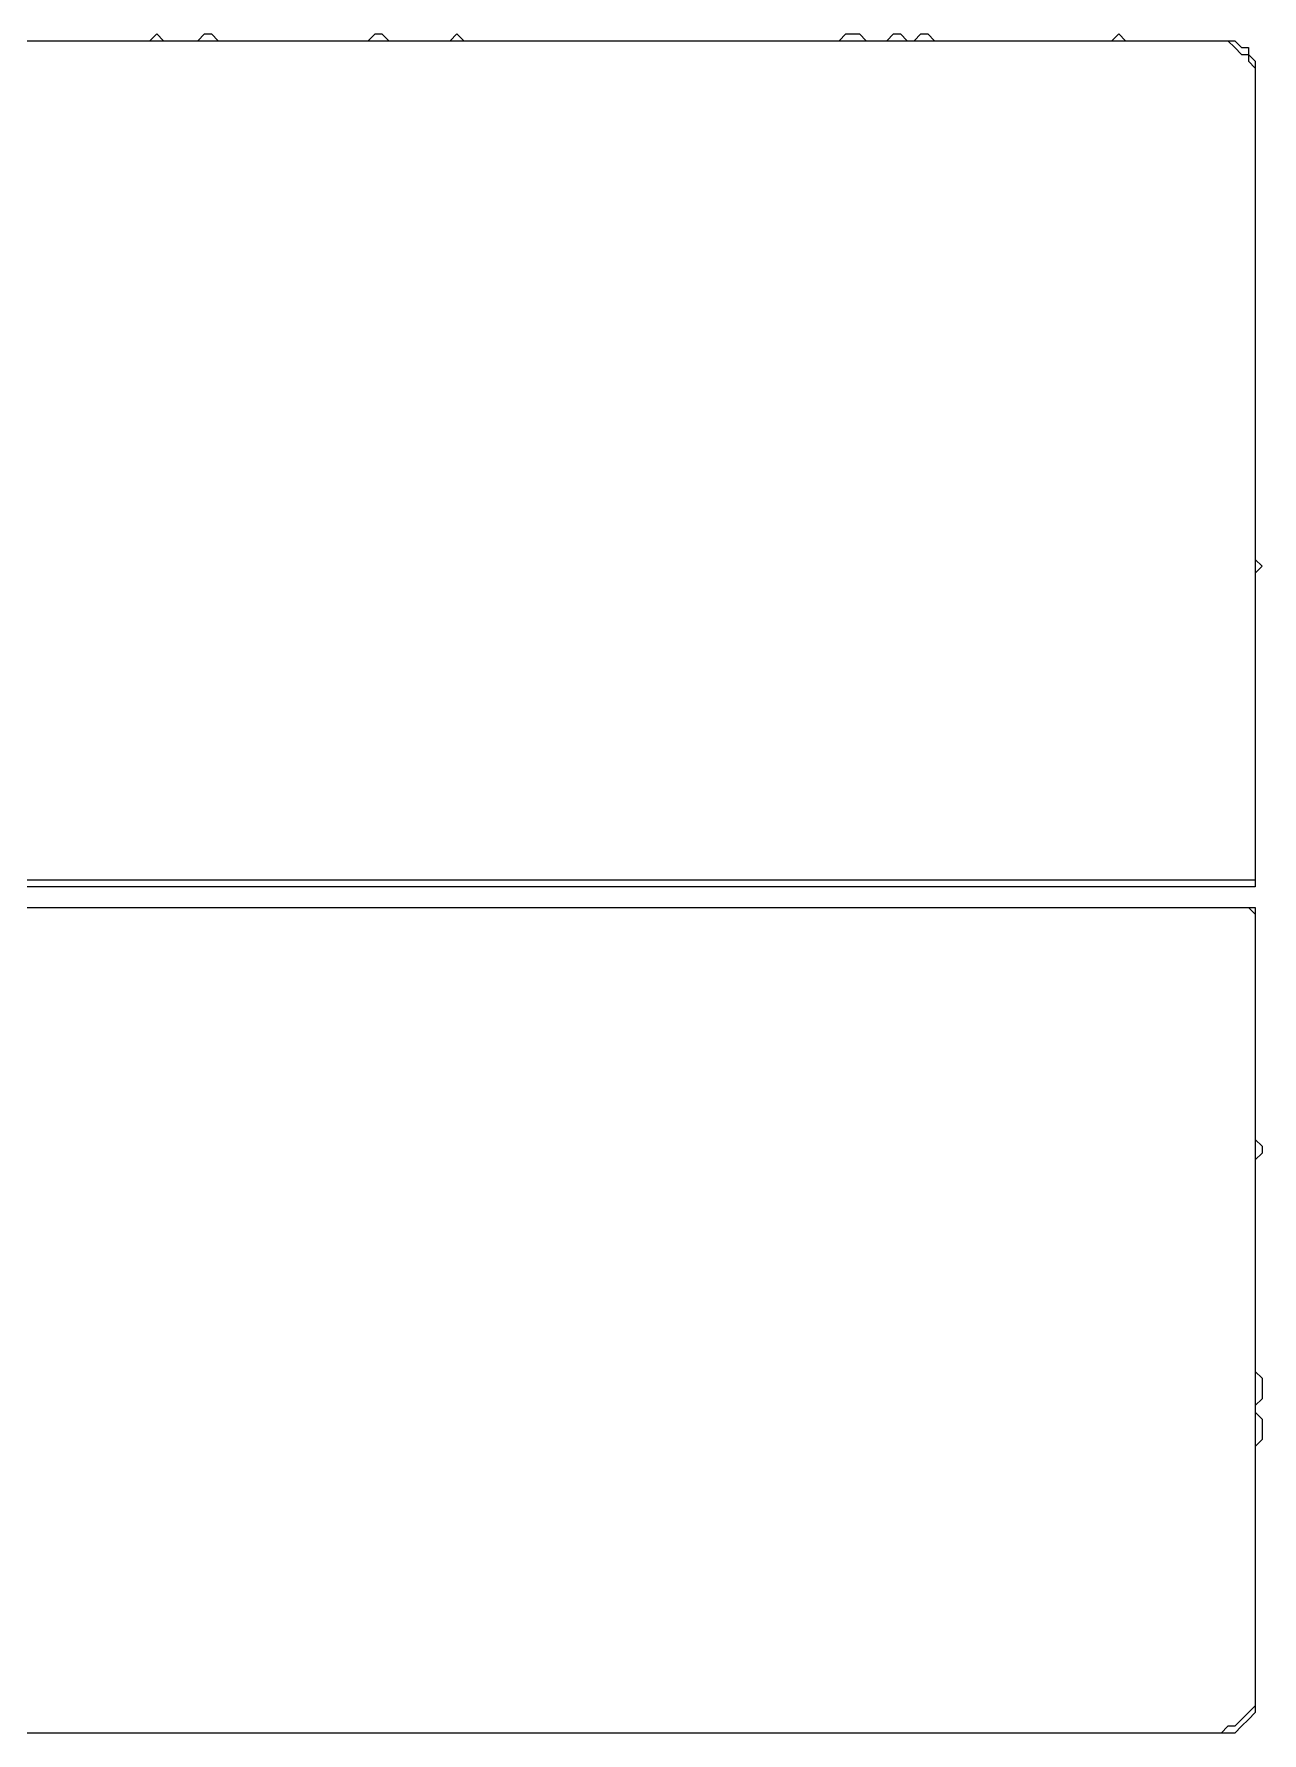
# Model space of a CAD drawing. Header units: metres. Extents: x 110 to 915, y 38 to 623.
# Drawn here: x 726 to 906, y 374 to 623 of the extents above; entities that cross this region are included whole.
import ezdxf

# ---------------------------------------------------------------- set-up
doc = ezdxf.new("R2010")
doc.units = ezdxf.units.M

msp = doc.modelspace()

# ---------------------------------------------------------------- linework, layer by layer
for points in [[(725, 622, 0), (726, 622, 0), (727, 622, 0), (728, 622, 0), (729, 622, 0), (730, 622, 0), (731, 622, 0), (732, 622, 0), (733, 622, 0), (734, 622, 0), (735, 622, 0), (736, 622, 0), (737, 622, 0), (738, 622, 0), (739, 622, 0), (740, 622, 0), (741, 622, 0), (742, 622, 0), (743, 622, 0), (744, 622, 0), (745, 622, 0), (746, 622, 0), (747, 622, 0), (748, 622, 0), (749, 622, 0), (750, 622, 0), (751, 622, 0), (752, 622, 0), (753, 622, 0), (754, 622, 0), (755, 622, 0), (756, 622, 0), (757, 622, 0), (758, 622, 0), (759, 622, 0), (760, 622, 0), (761, 622, 0), (762, 622, 0), (763, 622, 0), (764, 622, 0), (765, 622, 0), (766, 622, 0), (767, 622, 0), (768, 622, 0), (769, 622, 0), (770, 622, 0), (771, 622, 0), (772, 622, 0), (773, 622, 0), (774, 622, 0), (775, 622, 0), (776, 622, 0), (777, 622, 0), (778, 622, 0), (779, 622, 0), (780, 622, 0), (781, 622, 0), (782, 622, 0), (783, 622, 0), (784, 622, 0), (785, 622, 0), (786, 622, 0), (787, 622, 0), (788, 622, 0), (789, 622, 0), (790, 622, 0), (791, 622, 0), (792, 622, 0), (793, 622, 0), (794, 622, 0), (795, 622, 0), (796, 622, 0), (797, 622, 0), (798, 622, 0), (799, 622, 0), (800, 622, 0), (801, 622, 0), (802, 622, 0), (803, 622, 0), (804, 622, 0), (805, 622, 0), (806, 622, 0), (807, 622, 0), (808, 622, 0), (809, 622, 0), (810, 622, 0), (811, 622, 0), (812, 622, 0), (813, 622, 0), (814, 622, 0), (815, 622, 0), (816, 622, 0), (817, 622, 0), (818, 622, 0), (819, 622, 0), (820, 622, 0), (821, 622, 0), (822, 622, 0), (823, 622, 0), (824, 622, 0), (825, 622, 0), (826, 622, 0), (827, 622, 0), (828, 622, 0), (829, 622, 0), (830, 622, 0), (831, 622, 0), (832, 622, 0), (833, 622, 0), (834, 622, 0), (835, 622, 0), (836, 622, 0), (837, 622, 0), (838, 622, 0), (839, 622, 0), (840, 622, 0), (841, 622, 0), (842, 622, 0), (843, 622, 0), (844, 622, 0), (845, 622, 0), (846, 622, 0), (847, 622, 0), (848, 622, 0), (849, 622, 0), (850, 622, 0), (851, 622, 0), (852, 622, 0), (853, 622, 0), (854, 622, 0), (855, 622, 0), (856, 622, 0), (857, 622, 0), (858, 622, 0), (859, 622, 0), (860, 622, 0), (861, 622, 0), (862, 622, 0), (863, 622, 0), (864, 622, 0), (865, 622, 0), (866, 622, 0), (867, 622, 0), (868, 622, 0), (869, 622, 0), (870, 622, 0), (871, 622, 0), (872, 622, 0), (873, 622, 0), (874, 622, 0), (875, 622, 0), (876, 622, 0), (877, 622, 0), (878, 622, 0), (879, 622, 0), (880, 622, 0), (881, 622, 0), (882, 622, 0), (883, 622, 0), (884, 622, 0), (885, 622, 0), (886, 622, 0), (887, 622, 0), (888, 622, 0), (889, 622, 0), (890, 622, 0), (891, 622, 0), (892, 622, 0), (893, 622, 0), (894, 622, 0), (895, 622, 0), (896, 622, 0), (897, 622, 0), (898, 622, 0), (899, 622, 0), (900, 622, 0), (901, 622, 0), (902, 621, 0), (903, 620, 0), (904, 620, 0), (904, 619, 0), (905, 618, 0), (905, 617, 0), (905, 616, 0), (905, 615, 0), (905, 614, 0), (905, 613, 0), (905, 612, 0), (905, 611, 0), (905, 610, 0), (905, 609, 0), (905, 608, 0), (905, 607, 0), (905, 606, 0), (905, 605, 0), (905, 604, 0), (905, 603, 0), (905, 602, 0), (905, 601, 0), (905, 600, 0), (905, 599, 0), (905, 598, 0), (905, 597, 0), (905, 596, 0), (905, 595, 0), (905, 594, 0), (905, 593, 0), (905, 592, 0), (905, 591, 0), (905, 590, 0), (905, 589, 0), (905, 588, 0), (905, 587, 0), (905, 586, 0), (905, 585, 0), (905, 584, 0), (905, 583, 0), (905, 582, 0), (905, 581, 0), (905, 580, 0), (905, 579, 0), (905, 578, 0), (905, 577, 0), (905, 576, 0), (905, 575, 0), (905, 574, 0), (905, 573, 0), (905, 572, 0), (905, 571, 0), (905, 570, 0), (905, 569, 0), (905, 568, 0), (905, 567, 0), (905, 566, 0), (905, 565, 0), (905, 564, 0), (905, 563, 0), (905, 562, 0), (905, 561, 0), (905, 560, 0), (905, 559, 0), (905, 558, 0), (905, 557, 0), (905, 556, 0), (905, 555, 0), (905, 554, 0), (905, 553, 0), (905, 552, 0), (905, 551, 0), (905, 550, 0), (905, 549, 0), (905, 548, 0), (905, 547, 0), (905, 546, 0), (905, 545, 0), (905, 544, 0), (905, 543, 0), (905, 542, 0), (905, 541, 0), (905, 540, 0), (905, 539, 0), (905, 538, 0), (905, 537, 0), (905, 536, 0), (905, 535, 0), (905, 534, 0), (905, 533, 0), (905, 532, 0), (905, 531, 0), (905, 530, 0), (905, 529, 0), (905, 528, 0), (905, 527, 0), (905, 526, 0), (905, 525, 0), (905, 524, 0), (905, 523, 0), (905, 522, 0), (905, 521, 0), (905, 520, 0), (905, 519, 0), (905, 518, 0), (905, 517, 0), (905, 516, 0), (905, 515, 0), (905, 514, 0), (905, 513, 0), (905, 512, 0), (905, 511, 0), (905, 510, 0), (905, 509, 0), (905, 508, 0), (905, 507, 0), (905, 506, 0), (905, 505, 0), (905, 504, 0), (905, 503, 0), (905, 502, 0), (905, 501, 0), (905, 500, 0), (905, 499, 0), (904, 499, 0), (903, 499, 0), (902, 499, 0), (901, 499, 0), (900, 499, 0), (899, 499, 0), (898, 499, 0), (897, 499, 0), (896, 499, 0), (895, 499, 0), (894, 499, 0), (893, 499, 0), (892, 499, 0), (891, 499, 0), (890, 499, 0), (889, 499, 0), (888, 499, 0), (887, 499, 0), (886, 499, 0), (885, 499, 0), (884, 499, 0), (883, 499, 0), (882, 499, 0), (881, 499, 0), (880, 499, 0), (879, 499, 0), (878, 499, 0), (877, 499, 0), (876, 499, 0), (875, 499, 0), (874, 499, 0), (873, 499, 0), (872, 499, 0), (871, 499, 0), (870, 499, 0), (869, 499, 0), (868, 499, 0), (867, 499, 0), (866, 499, 0), (865, 499, 0), (864, 499, 0), (863, 499, 0), (862, 499, 0), (861, 499, 0), (860, 499, 0), (859, 499, 0), (858, 499, 0), (857, 499, 0), (856, 499, 0), (855, 499, 0), (854, 499, 0), (853, 499, 0), (852, 499, 0), (851, 499, 0), (850, 499, 0), (849, 499, 0), (848, 499, 0), (847, 499, 0), (846, 499, 0), (845, 499, 0), (844, 499, 0), (843, 499, 0), (842, 499, 0), (841, 499, 0), (840, 499, 0), (839, 499, 0), (838, 499, 0), (837, 499, 0), (836, 499, 0), (835, 499, 0), (834, 499, 0), (833, 499, 0), (832, 499, 0), (831, 499, 0), (830, 499, 0), (829, 499, 0), (828, 499, 0), (827, 499, 0), (826, 499, 0), (825, 499, 0), (824, 499, 0), (823, 499, 0), (822, 499, 0), (821, 499, 0), (820, 499, 0), (819, 499, 0), (818, 499, 0), (817, 499, 0), (816, 499, 0), (815, 499, 0), (814, 499, 0), (813, 499, 0), (812, 499, 0), (811, 499, 0), (810, 499, 0), (809, 499, 0), (808, 499, 0), (807, 499, 0), (806, 499, 0), (805, 499, 0), (804, 499, 0), (803, 499, 0), (802, 499, 0), (801, 499, 0), (800, 499, 0), (799, 499, 0), (798, 499, 0), (797, 499, 0), (796, 499, 0), (795, 499, 0), (794, 499, 0), (793, 499, 0), (792, 499, 0), (791, 499, 0), (790, 499, 0), (789, 499, 0), (788, 499, 0), (787, 499, 0), (786, 499, 0), (785, 499, 0), (784, 499, 0), (783, 499, 0), (782, 499, 0), (781, 499, 0), (780, 499, 0), (779, 499, 0), (778, 499, 0), (777, 499, 0), (776, 499, 0), (775, 499, 0), (774, 499, 0), (773, 499, 0), (772, 499, 0), (771, 499, 0), (770, 499, 0), (769, 499, 0), (768, 499, 0), (767, 499, 0), (766, 499, 0), (765, 499, 0), (764, 499, 0), (763, 499, 0), (762, 499, 0), (761, 499, 0), (760, 499, 0), (759, 499, 0), (758, 499, 0), (757, 499, 0), (756, 499, 0), (755, 499, 0), (754, 499, 0), (753, 499, 0), (752, 499, 0), (751, 499, 0), (750, 499, 0), (749, 499, 0), (748, 499, 0), (747, 499, 0), (746, 499, 0), (745, 499, 0), (744, 499, 0), (743, 499, 0), (742, 499, 0), (741, 499, 0), (740, 499, 0), (739, 499, 0), (738, 499, 0), (737, 499, 0), (736, 499, 0), (735, 499, 0), (734, 499, 0), (733, 499, 0), (732, 499, 0), (731, 499, 0), (730, 499, 0), (729, 499, 0), (728, 499, 0), (727, 499, 0), (726, 499, 0), (725, 499, 0)], [(725, 495, 0), (726, 495, 0), (727, 495, 0), (728, 495, 0), (729, 495, 0), (730, 495, 0), (731, 495, 0), (732, 495, 0), (733, 495, 0), (734, 495, 0), (735, 495, 0), (736, 495, 0), (737, 495, 0), (738, 495, 0), (739, 495, 0), (740, 495, 0), (741, 495, 0), (742, 495, 0), (743, 495, 0), (744, 495, 0), (745, 495, 0), (746, 495, 0), (747, 495, 0), (748, 495, 0), (749, 495, 0), (750, 495, 0), (751, 495, 0), (752, 495, 0), (753, 495, 0), (754, 495, 0), (755, 495, 0), (756, 495, 0), (757, 495, 0), (758, 495, 0), (759, 495, 0), (760, 495, 0), (761, 495, 0), (762, 495, 0), (763, 495, 0), (764, 495, 0), (765, 495, 0), (766, 495, 0), (767, 495, 0), (768, 495, 0), (769, 495, 0), (770, 495, 0), (771, 495, 0), (772, 495, 0), (773, 495, 0), (774, 495, 0), (775, 495, 0), (776, 495, 0), (777, 495, 0), (778, 495, 0), (779, 495, 0), (780, 495, 0), (781, 495, 0), (782, 495, 0), (783, 495, 0), (784, 495, 0), (785, 495, 0), (786, 495, 0), (787, 495, 0), (788, 495, 0), (789, 495, 0), (790, 495, 0), (791, 495, 0), (792, 495, 0), (793, 495, 0), (794, 495, 0), (795, 495, 0), (796, 495, 0), (797, 495, 0), (798, 495, 0), (799, 495, 0), (800, 495, 0), (801, 495, 0), (802, 495, 0), (803, 495, 0), (804, 495, 0), (805, 495, 0), (806, 495, 0), (807, 495, 0), (808, 495, 0), (809, 495, 0), (810, 495, 0), (811, 495, 0), (812, 495, 0), (813, 495, 0), (814, 495, 0), (815, 495, 0), (816, 495, 0), (817, 495, 0), (818, 495, 0), (819, 495, 0), (820, 495, 0), (821, 495, 0), (822, 495, 0), (823, 495, 0), (824, 495, 0), (825, 495, 0), (826, 495, 0), (827, 495, 0), (828, 495, 0), (829, 495, 0), (830, 495, 0), (831, 495, 0), (832, 495, 0), (833, 495, 0), (834, 495, 0), (835, 495, 0), (836, 495, 0), (837, 495, 0), (838, 495, 0), (839, 495, 0), (840, 495, 0), (841, 495, 0), (842, 495, 0), (843, 495, 0), (844, 495, 0), (845, 495, 0), (846, 495, 0), (847, 495, 0), (848, 495, 0), (849, 495, 0), (850, 495, 0), (851, 495, 0), (852, 495, 0), (853, 495, 0), (854, 495, 0), (855, 495, 0), (856, 495, 0), (857, 495, 0), (858, 495, 0), (859, 495, 0), (860, 495, 0), (861, 495, 0), (862, 495, 0), (863, 495, 0), (864, 495, 0), (865, 495, 0), (866, 495, 0), (867, 495, 0), (868, 495, 0), (869, 495, 0), (870, 495, 0), (871, 495, 0), (872, 495, 0), (873, 495, 0), (874, 495, 0), (875, 495, 0), (876, 495, 0), (877, 495, 0), (878, 495, 0), (879, 495, 0), (880, 495, 0), (881, 495, 0), (882, 495, 0), (883, 495, 0), (884, 495, 0), (885, 495, 0), (886, 495, 0), (887, 495, 0), (888, 495, 0), (889, 495, 0), (890, 495, 0), (891, 495, 0), (892, 495, 0), (893, 495, 0), (894, 495, 0), (895, 495, 0), (896, 495, 0), (897, 495, 0), (898, 495, 0), (899, 495, 0), (900, 495, 0), (901, 495, 0), (902, 495, 0), (903, 495, 0), (904, 495, 0), (905, 494, 0), (905, 493, 0), (905, 492, 0), (905, 491, 0), (905, 490, 0), (905, 489, 0), (905, 488, 0), (905, 487, 0), (905, 486, 0), (905, 485, 0), (905, 484, 0), (905, 483, 0), (905, 482, 0), (905, 481, 0), (905, 480, 0), (905, 479, 0), (905, 478, 0), (905, 477, 0), (905, 476, 0), (905, 475, 0), (905, 474, 0), (905, 473, 0), (905, 472, 0), (905, 471, 0), (905, 470, 0), (905, 469, 0), (905, 468, 0), (905, 467, 0), (905, 466, 0), (905, 465, 0), (905, 464, 0), (905, 463, 0), (905, 462, 0), (905, 461, 0), (905, 460, 0), (905, 459, 0), (905, 458, 0), (905, 457, 0), (905, 456, 0), (905, 455, 0), (905, 454, 0), (905, 453, 0), (905, 452, 0), (905, 451, 0), (905, 450, 0), (905, 449, 0), (905, 448, 0), (905, 447, 0), (905, 446, 0), (905, 445, 0), (905, 444, 0), (905, 443, 0), (905, 442, 0), (905, 441, 0), (905, 440, 0), (905, 439, 0), (905, 438, 0), (905, 437, 0), (905, 436, 0), (905, 435, 0), (905, 434, 0), (905, 433, 0), (905, 432, 0), (905, 431, 0), (905, 430, 0), (905, 429, 0), (905, 428, 0), (905, 427, 0), (905, 426, 0), (905, 425, 0), (905, 424, 0), (905, 423, 0), (905, 422, 0), (905, 421, 0), (905, 420, 0), (905, 419, 0), (905, 418, 0), (905, 417, 0), (905, 416, 0), (905, 415, 0), (905, 414, 0), (905, 413, 0), (905, 412, 0), (905, 411, 0), (905, 410, 0), (905, 409, 0), (905, 408, 0), (905, 407, 0), (905, 406, 0), (905, 405, 0), (905, 404, 0), (905, 403, 0), (905, 402, 0), (905, 401, 0), (905, 400, 0), (905, 399, 0), (905, 398, 0), (905, 397, 0), (905, 396, 0), (905, 395, 0), (905, 394, 0), (905, 393, 0), (905, 392, 0), (905, 391, 0), (905, 390, 0), (905, 389, 0), (905, 388, 0), (905, 387, 0), (905, 386, 0), (905, 385, 0), (905, 384, 0), (905, 383, 0), (905, 382, 0), (905, 381, 0), (905, 380, 0), (905, 379, 0), (905, 378, 0), (904, 377, 0), (903, 376, 0), (902, 375, 0), (901, 375, 0), (900, 374, 0), (899, 374, 0), (898, 374, 0), (897, 374, 0), (896, 374, 0), (895, 374, 0), (894, 374, 0), (893, 374, 0), (892, 374, 0), (891, 374, 0), (890, 374, 0), (889, 374, 0), (888, 374, 0), (887, 374, 0), (886, 374, 0), (885, 374, 0), (884, 374, 0), (883, 374, 0), (882, 374, 0), (881, 374, 0), (880, 374, 0), (879, 374, 0), (878, 374, 0), (877, 374, 0), (876, 374, 0), (875, 374, 0), (874, 374, 0), (873, 374, 0), (872, 374, 0), (871, 374, 0), (870, 374, 0), (869, 374, 0), (868, 374, 0), (867, 374, 0), (866, 374, 0), (865, 374, 0), (864, 374, 0), (863, 374, 0), (862, 374, 0), (861, 374, 0), (860, 374, 0), (859, 374, 0), (858, 374, 0), (857, 374, 0), (856, 374, 0), (855, 374, 0), (854, 374, 0), (853, 374, 0), (852, 374, 0), (851, 374, 0), (850, 374, 0), (849, 374, 0), (848, 374, 0), (847, 374, 0), (846, 374, 0), (845, 374, 0), (844, 374, 0), (843, 374, 0), (842, 374, 0), (841, 374, 0), (840, 374, 0), (839, 374, 0), (838, 374, 0), (837, 374, 0), (836, 374, 0), (835, 374, 0), (834, 374, 0), (833, 374, 0), (832, 374, 0), (831, 374, 0), (830, 374, 0), (829, 374, 0), (828, 374, 0), (827, 374, 0), (826, 374, 0), (825, 374, 0), (824, 374, 0), (823, 374, 0), (822, 374, 0), (821, 374, 0), (820, 374, 0), (819, 374, 0), (818, 374, 0), (817, 374, 0), (816, 374, 0), (815, 374, 0), (814, 374, 0), (813, 374, 0), (812, 374, 0), (811, 374, 0), (810, 374, 0), (809, 374, 0), (808, 374, 0), (807, 374, 0), (806, 374, 0), (805, 374, 0), (804, 374, 0), (803, 374, 0), (802, 374, 0), (801, 374, 0), (800, 374, 0), (799, 374, 0), (798, 374, 0), (797, 374, 0), (796, 374, 0), (795, 374, 0), (794, 374, 0), (793, 374, 0), (792, 374, 0), (791, 374, 0), (790, 374, 0), (789, 374, 0), (788, 374, 0), (787, 374, 0), (786, 374, 0), (785, 374, 0), (784, 374, 0), (783, 374, 0), (782, 374, 0), (781, 374, 0), (780, 374, 0), (779, 374, 0), (778, 374, 0), (777, 374, 0), (776, 374, 0), (775, 374, 0), (774, 374, 0), (773, 374, 0), (772, 374, 0), (771, 374, 0), (770, 374, 0), (769, 374, 0), (768, 374, 0), (767, 374, 0), (766, 374, 0), (765, 374, 0), (764, 374, 0), (763, 374, 0), (762, 374, 0), (761, 374, 0), (760, 374, 0), (759, 374, 0), (758, 374, 0), (757, 374, 0), (756, 374, 0), (755, 374, 0), (754, 374, 0), (753, 374, 0), (752, 374, 0), (751, 374, 0), (750, 374, 0), (749, 374, 0), (748, 374, 0), (747, 374, 0), (746, 374, 0), (745, 374, 0), (744, 374, 0), (743, 374, 0), (742, 374, 0), (741, 374, 0), (740, 374, 0), (739, 374, 0), (738, 374, 0), (737, 374, 0), (736, 374, 0), (735, 374, 0), (734, 374, 0), (733, 374, 0), (732, 374, 0), (731, 374, 0), (730, 374, 0), (729, 374, 0), (728, 374, 0), (727, 374, 0), (726, 374, 0), (725, 374, 0)]]:
    msp.add_polyline3d(points)
at = {"layer": '1'}
for points in [[(725, 622, 0), (726, 622, 0), (727, 622, 0), (728, 622, 0), (729, 622, 0), (730, 622, 0), (731, 622, 0), (732, 622, 0), (733, 622, 0), (734, 622, 0), (735, 622, 0), (736, 622, 0), (737, 622, 0), (738, 622, 0), (739, 622, 0), (740, 622, 0), (741, 622, 0), (742, 622, 0), (743, 622, 0), (744, 623, 0), (745, 622, 0), (746, 622, 0), (747, 622, 0), (748, 622, 0), (749, 622, 0), (750, 622, 0), (751, 623, 0), (752, 623, 0), (753, 622, 0), (754, 622, 0), (755, 622, 0), (756, 622, 0), (757, 622, 0), (758, 622, 0), (759, 622, 0), (760, 622, 0), (761, 622, 0), (762, 622, 0), (763, 622, 0), (764, 622, 0), (765, 622, 0), (766, 622, 0), (767, 622, 0), (768, 622, 0), (769, 622, 0), (770, 622, 0), (771, 622, 0), (772, 622, 0), (773, 622, 0), (774, 622, 0), (775, 622, 0), (776, 623, 0), (777, 623, 0), (778, 622, 0), (779, 622, 0), (780, 622, 0), (781, 622, 0), (782, 622, 0), (783, 622, 0), (784, 622, 0), (785, 622, 0), (786, 622, 0), (787, 622, 0), (788, 623, 0), (789, 622, 0), (790, 622, 0), (791, 622, 0), (792, 622, 0), (793, 622, 0), (794, 622, 0), (795, 622, 0), (796, 622, 0), (797, 622, 0), (798, 622, 0), (799, 622, 0), (800, 622, 0), (801, 622, 0), (802, 622, 0), (803, 622, 0), (804, 622, 0), (805, 622, 0), (806, 622, 0), (807, 622, 0), (808, 622, 0), (809, 622, 0), (810, 622, 0), (811, 622, 0), (812, 622, 0), (813, 622, 0), (814, 622, 0), (815, 622, 0), (816, 622, 0), (817, 622, 0), (818, 622, 0), (819, 622, 0), (820, 622, 0), (821, 622, 0), (822, 622, 0), (823, 622, 0), (824, 622, 0), (825, 622, 0), (826, 622, 0), (827, 622, 0), (828, 622, 0), (829, 622, 0), (830, 622, 0), (831, 622, 0), (832, 622, 0), (833, 622, 0), (834, 622, 0), (835, 622, 0), (836, 622, 0), (837, 622, 0), (838, 622, 0), (839, 622, 0), (840, 622, 0), (841, 622, 0), (842, 622, 0), (843, 622, 0), (844, 622, 0), (845, 623, 0), (846, 623, 0), (847, 623, 0), (848, 622, 0), (849, 622, 0), (850, 622, 0), (851, 622, 0), (852, 623, 0), (853, 623, 0), (854, 622, 0), (855, 622, 0), (856, 623, 0), (857, 623, 0), (858, 622, 0), (859, 622, 0), (860, 622, 0), (861, 622, 0), (862, 622, 0), (863, 622, 0), (864, 622, 0), (865, 622, 0), (866, 622, 0), (867, 622, 0), (868, 622, 0), (869, 622, 0), (870, 622, 0), (871, 622, 0), (872, 622, 0), (873, 622, 0), (874, 622, 0), (875, 622, 0), (876, 622, 0), (877, 622, 0), (878, 622, 0), (879, 622, 0), (880, 622, 0), (881, 622, 0), (882, 622, 0), (883, 622, 0), (884, 622, 0), (885, 623, 0), (886, 622, 0), (887, 622, 0), (888, 622, 0), (889, 622, 0), (890, 622, 0), (891, 622, 0), (892, 622, 0), (893, 622, 0), (894, 622, 0), (895, 622, 0), (896, 622, 0), (897, 622, 0), (898, 622, 0), (899, 622, 0), (900, 622, 0), (901, 622, 0), (902, 622, 0), (903, 621, 0), (904, 621, 0), (904, 620, 0), (905, 619, 0), (905, 618, 0), (905, 617, 0), (905, 616, 0), (905, 615, 0), (905, 614, 0), (905, 613, 0), (905, 612, 0), (905, 611, 0), (905, 610, 0), (905, 609, 0), (905, 608, 0), (905, 607, 0), (905, 606, 0), (905, 605, 0), (905, 604, 0), (905, 603, 0), (905, 602, 0), (905, 601, 0), (905, 600, 0), (905, 599, 0), (905, 598, 0), (905, 597, 0), (905, 596, 0), (905, 595, 0), (905, 594, 0), (905, 593, 0), (905, 592, 0), (905, 591, 0), (905, 590, 0), (905, 589, 0), (905, 588, 0), (905, 587, 0), (905, 586, 0), (905, 585, 0), (905, 584, 0), (905, 583, 0), (905, 582, 0), (905, 581, 0), (905, 580, 0), (905, 579, 0), (905, 578, 0), (905, 577, 0), (905, 576, 0), (905, 575, 0), (905, 574, 0), (905, 573, 0), (905, 572, 0), (905, 571, 0), (905, 570, 0), (905, 569, 0), (905, 568, 0), (905, 567, 0), (905, 566, 0), (905, 565, 0), (905, 564, 0), (905, 563, 0), (905, 562, 0), (905, 561, 0), (905, 560, 0), (905, 559, 0), (905, 558, 0), (905, 557, 0), (905, 556, 0), (905, 555, 0), (905, 554, 0), (905, 553, 0), (905, 552, 0), (905, 551, 0), (905, 550, 0), (905, 549, 0), (905, 548, 0), (905, 547, 0), (905, 546, 0), (906, 545, 0), (905, 544, 0), (905, 543, 0), (905, 542, 0), (905, 541, 0), (905, 540, 0), (905, 539, 0), (905, 538, 0), (905, 537, 0), (905, 536, 0), (905, 535, 0), (905, 534, 0), (905, 533, 0), (905, 532, 0), (905, 531, 0), (905, 530, 0), (905, 529, 0), (905, 528, 0), (905, 527, 0), (905, 526, 0), (905, 525, 0), (905, 524, 0), (905, 523, 0), (905, 522, 0), (905, 521, 0), (905, 520, 0), (905, 519, 0), (905, 518, 0), (905, 517, 0), (905, 516, 0), (905, 515, 0), (905, 514, 0), (905, 513, 0), (905, 512, 0), (905, 511, 0), (905, 510, 0), (905, 509, 0), (905, 508, 0), (905, 507, 0), (905, 506, 0), (905, 505, 0), (905, 504, 0), (905, 503, 0), (905, 502, 0), (905, 501, 0), (905, 500, 0), (905, 499, 0), (905, 498, 0), (904, 498, 0), (903, 498, 0), (902, 498, 0), (901, 498, 0), (900, 498, 0), (899, 498, 0), (898, 498, 0), (897, 498, 0), (896, 498, 0), (895, 498, 0), (894, 498, 0), (893, 498, 0), (892, 498, 0), (891, 498, 0), (890, 498, 0), (889, 498, 0), (888, 498, 0), (887, 498, 0), (886, 498, 0), (885, 498, 0), (884, 498, 0), (883, 498, 0), (882, 498, 0), (881, 498, 0), (880, 498, 0), (879, 498, 0), (878, 498, 0), (877, 498, 0), (876, 498, 0), (875, 498, 0), (874, 498, 0), (873, 498, 0), (872, 498, 0), (871, 498, 0), (870, 498, 0), (869, 498, 0), (868, 498, 0), (867, 498, 0), (866, 498, 0), (865, 498, 0), (864, 498, 0), (863, 498, 0), (862, 498, 0), (861, 498, 0), (860, 498, 0), (859, 498, 0), (858, 498, 0), (857, 498, 0), (856, 498, 0), (855, 498, 0), (854, 498, 0), (853, 498, 0), (852, 498, 0), (851, 498, 0), (850, 498, 0), (849, 498, 0), (848, 498, 0), (847, 498, 0), (846, 498, 0), (845, 498, 0), (844, 498, 0), (843, 498, 0), (842, 498, 0), (841, 498, 0), (840, 498, 0), (839, 498, 0), (838, 498, 0), (837, 498, 0), (836, 498, 0), (835, 498, 0), (834, 498, 0), (833, 498, 0), (832, 498, 0), (831, 498, 0), (830, 498, 0), (829, 498, 0), (828, 498, 0), (827, 498, 0), (826, 498, 0), (825, 498, 0), (824, 498, 0), (823, 498, 0), (822, 498, 0), (821, 498, 0), (820, 498, 0), (819, 498, 0), (818, 498, 0), (817, 498, 0), (816, 498, 0), (815, 498, 0), (814, 498, 0), (813, 498, 0), (812, 498, 0), (811, 498, 0), (810, 498, 0), (809, 498, 0), (808, 498, 0), (807, 498, 0), (806, 498, 0), (805, 498, 0), (804, 498, 0), (803, 498, 0), (802, 498, 0), (801, 498, 0), (800, 498, 0), (799, 498, 0), (798, 498, 0), (797, 498, 0), (796, 498, 0), (795, 498, 0), (794, 498, 0), (793, 498, 0), (792, 498, 0), (791, 498, 0), (790, 498, 0), (789, 498, 0), (788, 498, 0), (787, 498, 0), (786, 498, 0), (785, 498, 0), (784, 498, 0), (783, 498, 0), (782, 498, 0), (781, 498, 0), (780, 498, 0), (779, 498, 0), (778, 498, 0), (777, 498, 0), (776, 498, 0), (775, 498, 0), (774, 498, 0), (773, 498, 0), (772, 498, 0), (771, 498, 0), (770, 498, 0), (769, 498, 0), (768, 498, 0), (767, 498, 0), (766, 498, 0), (765, 498, 0), (764, 498, 0), (763, 498, 0), (762, 498, 0), (761, 498, 0), (760, 498, 0), (759, 498, 0), (758, 498, 0), (757, 498, 0), (756, 498, 0), (755, 498, 0), (754, 498, 0), (753, 498, 0), (752, 498, 0), (751, 498, 0), (750, 498, 0), (749, 498, 0), (748, 498, 0), (747, 498, 0), (746, 498, 0), (745, 498, 0), (744, 498, 0), (743, 498, 0), (742, 498, 0), (741, 498, 0), (740, 498, 0), (739, 498, 0), (738, 498, 0), (737, 498, 0), (736, 498, 0), (735, 498, 0), (734, 498, 0), (733, 498, 0), (732, 498, 0), (731, 498, 0), (730, 498, 0), (729, 498, 0), (728, 498, 0), (727, 498, 0), (726, 498, 0), (725, 498, 0)], [(725, 495, 0), (726, 495, 0), (727, 495, 0), (728, 495, 0), (729, 495, 0), (730, 495, 0), (731, 495, 0), (732, 495, 0), (733, 495, 0), (734, 495, 0), (735, 495, 0), (736, 495, 0), (737, 495, 0), (738, 495, 0), (739, 495, 0), (740, 495, 0), (741, 495, 0), (742, 495, 0), (743, 495, 0), (744, 495, 0), (745, 495, 0), (746, 495, 0), (747, 495, 0), (748, 495, 0), (749, 495, 0), (750, 495, 0), (751, 495, 0), (752, 495, 0), (753, 495, 0), (754, 495, 0), (755, 495, 0), (756, 495, 0), (757, 495, 0), (758, 495, 0), (759, 495, 0), (760, 495, 0), (761, 495, 0), (762, 495, 0), (763, 495, 0), (764, 495, 0), (765, 495, 0), (766, 495, 0), (767, 495, 0), (768, 495, 0), (769, 495, 0), (770, 495, 0), (771, 495, 0), (772, 495, 0), (773, 495, 0), (774, 495, 0), (775, 495, 0), (776, 495, 0), (777, 495, 0), (778, 495, 0), (779, 495, 0), (780, 495, 0), (781, 495, 0), (782, 495, 0), (783, 495, 0), (784, 495, 0), (785, 495, 0), (786, 495, 0), (787, 495, 0), (788, 495, 0), (789, 495, 0), (790, 495, 0), (791, 495, 0), (792, 495, 0), (793, 495, 0), (794, 495, 0), (795, 495, 0), (796, 495, 0), (797, 495, 0), (798, 495, 0), (799, 495, 0), (800, 495, 0), (801, 495, 0), (802, 495, 0), (803, 495, 0), (804, 495, 0), (805, 495, 0), (806, 495, 0), (807, 495, 0), (808, 495, 0), (809, 495, 0), (810, 495, 0), (811, 495, 0), (812, 495, 0), (813, 495, 0), (814, 495, 0), (815, 495, 0), (816, 495, 0), (817, 495, 0), (818, 495, 0), (819, 495, 0), (820, 495, 0), (821, 495, 0), (822, 495, 0), (823, 495, 0), (824, 495, 0), (825, 495, 0), (826, 495, 0), (827, 495, 0), (828, 495, 0), (829, 495, 0), (830, 495, 0), (831, 495, 0), (832, 495, 0), (833, 495, 0), (834, 495, 0), (835, 495, 0), (836, 495, 0), (837, 495, 0), (838, 495, 0), (839, 495, 0), (840, 495, 0), (841, 495, 0), (842, 495, 0), (843, 495, 0), (844, 495, 0), (845, 495, 0), (846, 495, 0), (847, 495, 0), (848, 495, 0), (849, 495, 0), (850, 495, 0), (851, 495, 0), (852, 495, 0), (853, 495, 0), (854, 495, 0), (855, 495, 0), (856, 495, 0), (857, 495, 0), (858, 495, 0), (859, 495, 0), (860, 495, 0), (861, 495, 0), (862, 495, 0), (863, 495, 0), (864, 495, 0), (865, 495, 0), (866, 495, 0), (867, 495, 0), (868, 495, 0), (869, 495, 0), (870, 495, 0), (871, 495, 0), (872, 495, 0), (873, 495, 0), (874, 495, 0), (875, 495, 0), (876, 495, 0), (877, 495, 0), (878, 495, 0), (879, 495, 0), (880, 495, 0), (881, 495, 0), (882, 495, 0), (883, 495, 0), (884, 495, 0), (885, 495, 0), (886, 495, 0), (887, 495, 0), (888, 495, 0), (889, 495, 0), (890, 495, 0), (891, 495, 0), (892, 495, 0), (893, 495, 0), (894, 495, 0), (895, 495, 0), (896, 495, 0), (897, 495, 0), (898, 495, 0), (899, 495, 0), (900, 495, 0), (901, 495, 0), (902, 495, 0), (903, 495, 0), (904, 495, 0), (905, 495, 0), (905, 494, 0), (905, 493, 0), (905, 492, 0), (905, 491, 0), (905, 490, 0), (905, 489, 0), (905, 488, 0), (905, 487, 0), (905, 486, 0), (905, 485, 0), (905, 484, 0), (905, 483, 0), (905, 482, 0), (905, 481, 0), (905, 480, 0), (905, 479, 0), (905, 478, 0), (905, 477, 0), (905, 476, 0), (905, 475, 0), (905, 474, 0), (905, 473, 0), (905, 472, 0), (905, 471, 0), (905, 470, 0), (905, 469, 0), (905, 468, 0), (905, 467, 0), (905, 466, 0), (905, 465, 0), (905, 464, 0), (905, 463, 0), (905, 462, 0), (905, 461, 0), (906, 460, 0), (906, 459, 0), (905, 458, 0), (905, 457, 0), (905, 456, 0), (905, 455, 0), (905, 454, 0), (905, 453, 0), (905, 452, 0), (905, 451, 0), (905, 450, 0), (905, 449, 0), (905, 448, 0), (905, 447, 0), (905, 446, 0), (905, 445, 0), (905, 444, 0), (905, 443, 0), (905, 442, 0), (905, 441, 0), (905, 440, 0), (905, 439, 0), (905, 438, 0), (905, 437, 0), (905, 436, 0), (905, 435, 0), (905, 434, 0), (905, 433, 0), (905, 432, 0), (905, 431, 0), (905, 430, 0), (905, 429, 0), (905, 428, 0), (905, 427, 0), (906, 426, 0), (906, 425, 0), (906, 424, 0), (906, 423, 0), (905, 422, 0), (905, 421, 0), (906, 420, 0), (906, 419, 0), (906, 418, 0), (906, 417, 0), (905, 416, 0), (905, 415, 0), (905, 414, 0), (905, 413, 0), (905, 412, 0), (905, 411, 0), (905, 410, 0), (905, 409, 0), (905, 408, 0), (905, 407, 0), (905, 406, 0), (905, 405, 0), (905, 404, 0), (905, 403, 0), (905, 402, 0), (905, 401, 0), (905, 400, 0), (905, 399, 0), (905, 398, 0), (905, 397, 0), (905, 396, 0), (905, 395, 0), (905, 394, 0), (905, 393, 0), (905, 392, 0), (905, 391, 0), (905, 390, 0), (905, 389, 0), (905, 388, 0), (905, 387, 0), (905, 386, 0), (905, 385, 0), (905, 384, 0), (905, 383, 0), (905, 382, 0), (905, 381, 0), (905, 380, 0), (905, 379, 0), (905, 378, 0), (905, 377, 0), (904, 376, 0), (903, 375, 0), (902, 374, 0), (901, 374, 0), (900, 374, 0), (899, 374, 0), (898, 374, 0), (897, 374, 0), (896, 374, 0), (895, 374, 0), (894, 374, 0), (893, 374, 0), (892, 374, 0), (891, 374, 0), (890, 374, 0), (889, 374, 0), (888, 374, 0), (887, 374, 0), (886, 374, 0), (885, 374, 0), (884, 374, 0), (883, 374, 0), (882, 374, 0), (881, 374, 0), (880, 374, 0), (879, 374, 0), (878, 374, 0), (877, 374, 0), (876, 374, 0), (875, 374, 0), (874, 374, 0), (873, 374, 0), (872, 374, 0), (871, 374, 0), (870, 374, 0), (869, 374, 0), (868, 374, 0), (867, 374, 0), (866, 374, 0), (865, 374, 0), (864, 374, 0), (863, 374, 0), (862, 374, 0), (861, 374, 0), (860, 374, 0), (859, 374, 0), (858, 374, 0), (857, 374, 0), (856, 374, 0), (855, 374, 0), (854, 374, 0), (853, 374, 0), (852, 374, 0), (851, 374, 0), (850, 374, 0), (849, 374, 0), (848, 374, 0), (847, 374, 0), (846, 374, 0), (845, 374, 0), (844, 374, 0), (843, 374, 0), (842, 374, 0), (841, 374, 0), (840, 374, 0), (839, 374, 0), (838, 374, 0), (837, 374, 0), (836, 374, 0), (835, 374, 0), (834, 374, 0), (833, 374, 0), (832, 374, 0), (831, 374, 0), (830, 374, 0), (829, 374, 0), (828, 374, 0), (827, 374, 0), (826, 374, 0), (825, 374, 0), (824, 374, 0), (823, 374, 0), (822, 374, 0), (821, 374, 0), (820, 374, 0), (819, 374, 0), (818, 374, 0), (817, 374, 0), (816, 374, 0), (815, 374, 0), (814, 374, 0), (813, 374, 0), (812, 374, 0), (811, 374, 0), (810, 374, 0), (809, 374, 0), (808, 374, 0), (807, 374, 0), (806, 374, 0), (805, 374, 0), (804, 374, 0), (803, 374, 0), (802, 374, 0), (801, 374, 0), (800, 374, 0), (799, 374, 0), (798, 374, 0), (797, 374, 0), (796, 374, 0), (795, 374, 0), (794, 374, 0), (793, 374, 0), (792, 374, 0), (791, 374, 0), (790, 374, 0), (789, 374, 0), (788, 374, 0), (787, 374, 0), (786, 374, 0), (785, 374, 0), (784, 374, 0), (783, 374, 0), (782, 374, 0), (781, 374, 0), (780, 374, 0), (779, 374, 0), (778, 374, 0), (777, 374, 0), (776, 374, 0), (775, 374, 0), (774, 374, 0), (773, 374, 0), (772, 374, 0), (771, 374, 0), (770, 374, 0), (769, 374, 0), (768, 374, 0), (767, 374, 0), (766, 374, 0), (765, 374, 0), (764, 374, 0), (763, 374, 0), (762, 374, 0), (761, 374, 0), (760, 374, 0), (759, 374, 0), (758, 374, 0), (757, 374, 0), (756, 374, 0), (755, 374, 0), (754, 374, 0), (753, 374, 0), (752, 374, 0), (751, 374, 0), (750, 374, 0), (749, 374, 0), (748, 374, 0), (747, 374, 0), (746, 374, 0), (745, 374, 0), (744, 374, 0), (743, 374, 0), (742, 374, 0), (741, 374, 0), (740, 374, 0), (739, 374, 0), (738, 374, 0), (737, 374, 0), (736, 374, 0), (735, 374, 0), (734, 374, 0), (733, 374, 0), (732, 374, 0), (731, 374, 0), (730, 374, 0), (729, 374, 0), (728, 374, 0), (727, 374, 0), (726, 374, 0), (725, 374, 0)]]:
    msp.add_polyline3d(points, dxfattribs=at)

doc.saveas('drawing.dxf')
